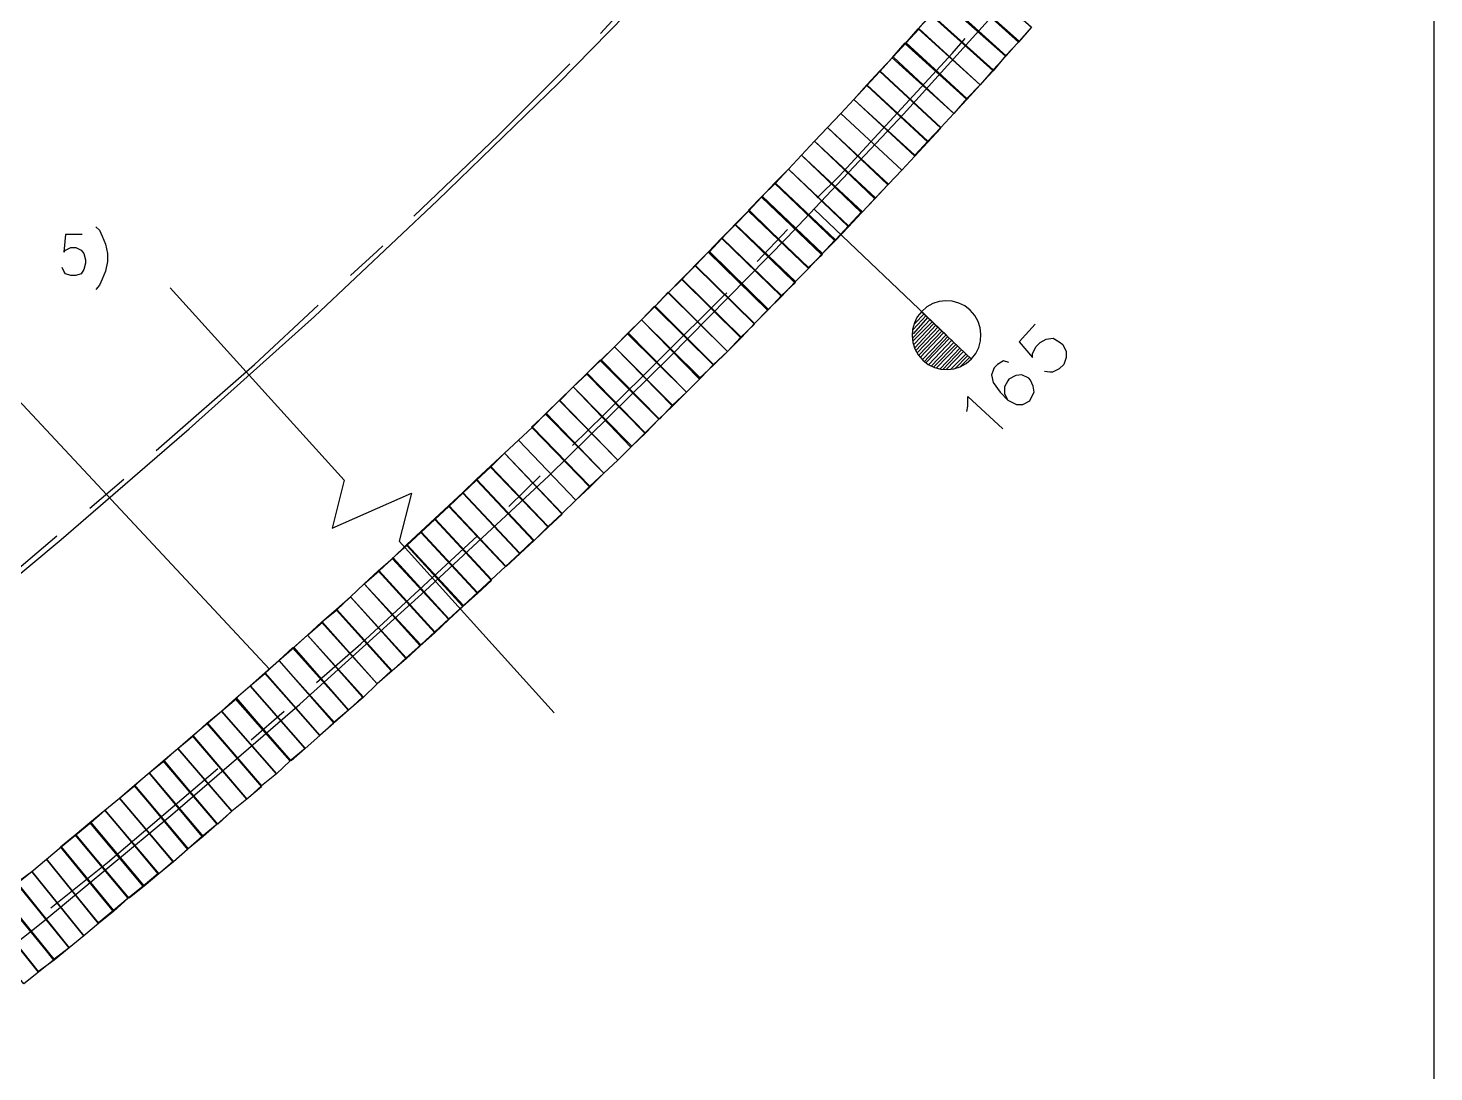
# Model space of a CAD drawing. Header units: millimetres. Extents: x 1 to 1188, y 1 to 840.
# Drawn here: x 1082.3 to 1184.8, y 616.5 to 692.6 of the extents above; entities that cross this region are included whole.
import ezdxf

# ---------------------------------------------------------------- set-up
doc = ezdxf.new("R2010")
doc.units = ezdxf.units.MM
doc.layers.add('GEOMETRY', color=7, linetype='Continuous')
doc.layers.add('TEXT_OUTLINE', color=7, linetype='Continuous')

msp = doc.modelspace()

# ---------------------------------------------------------------- linework, layer by layer
at = {"layer": 'GEOMETRY'}
for points in [[(1184.79, 5.66), (20.83, 5.66), (20.83, 836.68), (1184.79, 836.68)], [(1149.99, 695.65), (1150.94, 696.67), (1155.45, 692.67), (1154.5, 691.59)], [(1150.06, 695.65), (1150.94, 696.73), (1155.45, 692.67), (1154.56, 691.65)], [(1149.04, 694.57), (1149.99, 695.65), (1154.5, 691.59), (1153.55, 690.57)], [(1149.1, 694.63), (1150.06, 695.65), (1154.56, 691.65), (1153.61, 690.57)], [(1148.15, 693.62), (1149.1, 694.63), (1153.61, 690.57), (1152.66, 689.55)], [(1148.15, 693.55), (1149.04, 694.57), (1153.55, 690.57), (1152.66, 689.49)], [(1147.2, 692.54), (1148.15, 693.62), (1152.66, 689.55), (1151.71, 688.47)], [(1147.2, 692.54), (1148.15, 693.55), (1152.66, 689.49), (1151.71, 688.47)], [(1146.25, 691.46), (1147.2, 692.54), (1151.71, 688.47), (1150.75, 687.39)], [(1146.31, 691.52), (1147.26, 692.54), (1151.71, 688.47), (1150.75, 687.46)], [(1145.29, 690.44), (1146.25, 691.52), (1150.75, 687.39), (1149.8, 686.38)], [(1145.36, 690.51), (1146.31, 691.52), (1150.75, 687.46), (1149.8, 686.38)], [(1144.4, 689.49), (1145.36, 690.51), (1149.8, 686.38), (1148.85, 685.36)], [(1144.4, 689.43), (1145.29, 690.44), (1149.8, 686.38), (1148.85, 685.36)], [(1143.45, 688.47), (1144.4, 689.49), (1148.85, 685.36), (1147.9, 684.35)], [(1143.45, 688.41), (1144.4, 689.43), (1148.85, 685.3), (1147.9, 684.28)], [(1142.5, 687.39), (1143.45, 688.47), (1147.9, 684.35), (1146.94, 683.33)], [(1142.5, 687.39), (1143.45, 688.41), (1147.9, 684.28), (1146.94, 683.27)], [(1141.55, 686.38), (1142.5, 687.39), (1146.94, 683.27), (1145.99, 682.25)], [(1141.55, 686.38), (1142.5, 687.39), (1146.94, 683.27), (1145.99, 682.25)], [(1140.59, 685.36), (1141.55, 686.38), (1145.99, 682.25), (1145.04, 681.23)], [(1140.59, 685.36), (1141.55, 686.38), (1145.99, 682.25), (1145.04, 681.23)], [(1139.64, 684.35), (1140.59, 685.36), (1144.98, 681.17), (1144.02, 680.16)], [(1139.64, 684.35), (1140.59, 685.36), (1145.04, 681.23), (1144.09, 680.22)], [(1138.69, 683.33), (1139.64, 684.35), (1144.02, 680.16), (1143.07, 679.14)], [(1138.69, 683.33), (1139.64, 684.35), (1144.09, 680.22), (1143.13, 679.2)], [(1137.74, 682.31), (1138.69, 683.33), (1143.07, 679.14), (1142.12, 678.12)], [(1137.74, 682.31), (1138.69, 683.33), (1143.07, 679.2), (1142.12, 678.19)], [(1136.72, 681.3), (1137.74, 682.31), (1142.12, 678.12), (1141.17, 677.11)], [(1136.78, 681.3), (1137.74, 682.31), (1142.12, 678.19), (1141.17, 677.17)], [(1135.77, 680.28), (1136.72, 681.3), (1141.1, 677.11), (1140.15, 676.09)], [(1135.83, 680.35), (1136.78, 681.3), (1141.17, 677.11), (1140.21, 676.16)], [(1134.82, 679.33), (1135.83, 680.35), (1140.21, 676.09), (1139.2, 675.14)], [(1134.82, 679.27), (1135.77, 680.28), (1140.15, 676.09), (1139.2, 675.08)], [(1133.86, 678.31), (1134.88, 679.33), (1139.2, 675.08), (1138.24, 674.12)], [(1133.86, 678.25), (1134.82, 679.27), (1139.2, 675.08), (1138.18, 674.06)], [(1132.85, 677.3), (1133.86, 678.25), (1138.18, 674.06), (1137.23, 673.04)], [(1132.91, 677.3), (1133.86, 678.31), (1138.24, 674.06), (1137.23, 673.11)], [(1131.89, 676.28), (1132.85, 677.3), (1137.23, 673.04), (1136.21, 672.03)], [(1131.96, 676.28), (1132.91, 677.3), (1137.23, 673.11), (1136.28, 672.09)], [(1130.94, 675.33), (1131.96, 676.35), (1136.28, 672.09), (1135.26, 671.08)], [(1130.94, 675.27), (1131.89, 676.28), (1136.21, 672.03), (1135.26, 671.08)], [(1129.93, 674.31), (1130.94, 675.27), (1135.26, 671.01), (1134.24, 670.06)], [(1129.99, 674.31), (1130.94, 675.33), (1135.26, 671.08), (1134.31, 670.06)], [(1128.02, 672.34), (1128.97, 673.36), (1133.29, 669.04), (1132.28, 668.09)], [(1128.97, 673.3), (1129.93, 674.31), (1134.24, 670.06), (1133.29, 669.04)], [(1128.97, 673.3), (1129.99, 674.31), (1134.31, 670.06), (1133.29, 669.04)], [(1127.01, 671.33), (1127.96, 672.34), (1132.28, 668.03), (1131.26, 667.08)], [(1127.01, 671.33), (1128.02, 672.34), (1132.28, 668.09), (1131.32, 667.08)], [(1127.96, 672.28), (1128.97, 673.3), (1133.29, 669.04), (1132.28, 668.03)], [(1125.99, 670.31), (1127.01, 671.33), (1131.26, 667.01), (1130.31, 666.06)], [(1126.05, 670.38), (1127.01, 671.33), (1131.32, 667.08), (1130.31, 666.06)], [(1125.04, 669.36), (1126.05, 670.38), (1130.31, 666.06), (1129.29, 665.11)], [(1125.04, 669.36), (1125.99, 670.31), (1130.31, 666.06), (1129.29, 665.04)], [(1124.02, 668.34), (1125.04, 669.36), (1129.29, 665.04), (1128.28, 664.09)], [(1124.08, 668.41), (1125.04, 669.36), (1129.29, 665.11), (1128.34, 664.09)], [(1123, 667.39), (1124.02, 668.41), (1128.28, 664.09), (1127.26, 663.07)], [(1123.07, 667.46), (1124.08, 668.41), (1128.28, 664.09), (1127.32, 663.07)], [(1122.05, 666.44), (1123.07, 667.46), (1127.32, 663.07), (1126.31, 662.12)], [(1122.05, 666.44), (1123.07, 667.39), (1127.26, 663.07), (1126.31, 662.12)], [(1121.04, 665.42), (1122.05, 666.44), (1126.24, 662.06), (1125.29, 661.11)], [(1121.04, 665.49), (1122.05, 666.44), (1126.31, 662.12), (1125.29, 661.11)], [(1120.02, 664.47), (1121.04, 665.49), (1125.29, 661.11), (1124.28, 660.15)], [(1120.08, 664.53), (1121.04, 665.49), (1125.29, 661.11), (1124.28, 660.15)], [(1119, 663.52), (1120.02, 664.47), (1124.28, 660.15), (1123.26, 659.14)], [(1119.07, 663.52), (1120.08, 664.53), (1124.28, 660.15), (1123.26, 659.2)], [(1118.05, 662.57), (1119.07, 663.52), (1123.26, 659.14), (1122.24, 658.18)], [(1118.05, 662.57), (1119.07, 663.52), (1123.26, 659.2), (1122.24, 658.18)], [(1117.04, 661.61), (1118.05, 662.57), (1122.24, 658.18), (1121.23, 657.23)], [(1117.04, 661.61), (1118.05, 662.57), (1122.24, 658.18), (1121.23, 657.23)], [(1116.02, 660.6), (1117.04, 661.61), (1121.23, 657.17), (1120.21, 656.22)], [(1116.02, 660.66), (1117.04, 661.61), (1121.23, 657.23), (1120.21, 656.28)], [(1115, 659.71), (1116.02, 660.66), (1120.21, 656.28), (1119.19, 655.26)], [(1115, 659.64), (1116.02, 660.6), (1120.21, 656.22), (1119.19, 655.26)], [(1113.99, 658.76), (1115, 659.71), (1119.19, 655.26), (1118.18, 654.31)], [(1113.99, 658.69), (1115, 659.64), (1119.13, 655.26), (1118.12, 654.31)], [(1112.97, 657.8), (1113.99, 658.76), (1118.18, 654.31), (1117.16, 653.36)], [(1112.97, 657.74), (1113.99, 658.69), (1118.12, 654.31), (1117.1, 653.36)], [(1111.96, 656.85), (1112.97, 657.8), (1117.1, 653.36), (1116.08, 652.41)], [(1111.96, 656.79), (1112.97, 657.74), (1117.1, 653.36), (1116.08, 652.41)], [(1110.94, 655.9), (1111.96, 656.85), (1116.08, 652.41), (1115.07, 651.45)], [(1110.94, 655.83), (1111.96, 656.79), (1116.08, 652.34), (1115.07, 651.39)], [(1108.91, 653.99), (1109.92, 654.95), (1114.05, 650.5), (1112.97, 649.55)], [(1109.92, 654.95), (1110.94, 655.9), (1115.07, 651.45), (1114.05, 650.5)], [(1109.92, 654.88), (1110.94, 655.83), (1115.07, 651.39), (1113.99, 650.44)], [(1107.83, 653.04), (1108.91, 653.99), (1112.97, 649.48), (1111.96, 648.53)], [(1107.89, 653.04), (1108.91, 653.99), (1112.97, 649.55), (1111.96, 648.6)], [(1108.84, 653.93), (1109.92, 654.88), (1113.99, 650.44), (1112.97, 649.48)], [(1106.81, 652.09), (1107.83, 653.04), (1111.96, 648.53), (1110.88, 647.58)], [(1106.81, 652.09), (1107.89, 653.04), (1111.96, 648.6), (1110.94, 647.64)], [(1105.8, 651.14), (1106.81, 652.09), (1110.88, 647.58), (1109.86, 646.63)], [(1105.8, 651.14), (1106.81, 652.09), (1110.94, 647.64), (1109.86, 646.69)], [(1104.78, 650.18), (1105.8, 651.14), (1109.86, 646.63), (1108.84, 645.74)], [(1104.78, 650.25), (1105.8, 651.14), (1109.86, 646.69), (1108.84, 645.74)], [(1103.7, 649.29), (1104.78, 650.25), (1108.84, 645.74), (1107.76, 644.79)], [(1103.7, 649.29), (1104.78, 650.18), (1108.78, 645.74), (1107.76, 644.79)], [(1102.68, 648.34), (1103.7, 649.29), (1107.76, 644.79), (1106.75, 643.83)], [(1102.68, 648.34), (1103.76, 649.29), (1107.76, 644.79), (1106.75, 643.83)], [(1101.61, 647.39), (1102.68, 648.34), (1106.68, 643.83), (1105.67, 642.88)], [(1101.67, 647.45), (1102.68, 648.34), (1106.75, 643.83), (1105.67, 642.88)], [(1100.59, 646.5), (1101.61, 647.45), (1105.67, 642.88), (1104.59, 641.99)], [(1100.59, 646.5), (1101.67, 647.45), (1105.67, 642.88), (1104.65, 641.99)], [(1099.57, 645.55), (1100.59, 646.5), (1104.59, 641.93), (1103.57, 641.04)], [(1099.57, 645.61), (1100.59, 646.5), (1104.59, 641.99), (1103.57, 641.04)], [(1098.49, 644.66), (1099.57, 645.61), (1103.57, 641.04), (1102.49, 640.09)], [(1098.49, 644.66), (1099.57, 645.55), (1103.57, 641.04), (1102.49, 640.09)], [(1096.4, 642.82), (1097.48, 643.77), (1101.41, 639.2), (1100.4, 638.25)], [(1096.4, 642.82), (1097.48, 643.71), (1101.41, 639.2), (1100.4, 638.25)], [(1097.41, 643.71), (1098.49, 644.66), (1102.49, 640.09), (1101.41, 639.2)], [(1097.48, 643.77), (1098.49, 644.66), (1102.49, 640.09), (1101.48, 639.2)], [(1095.32, 641.93), (1096.4, 642.82), (1100.4, 638.25), (1099.32, 637.36)], [(1095.38, 641.93), (1096.4, 642.82), (1100.4, 638.25), (1099.32, 637.36)], [(1094.3, 640.98), (1095.32, 641.93), (1099.32, 637.29), (1098.24, 636.4)], [(1094.3, 641.04), (1095.38, 641.93), (1099.32, 637.36), (1098.24, 636.4)], [(1093.22, 640.09), (1094.3, 641.04), (1098.24, 636.4), (1097.16, 635.52)], [(1093.22, 640.09), (1094.3, 640.98), (1098.24, 636.4), (1097.16, 635.52)], [(1092.14, 639.2), (1093.22, 640.09), (1097.16, 635.52), (1096.08, 634.56)], [(1092.21, 639.2), (1093.22, 640.09), (1097.16, 635.52), (1096.14, 634.56)], [(1091.13, 638.31), (1092.14, 639.2), (1096.08, 634.56), (1095, 633.67)], [(1091.13, 638.31), (1092.21, 639.2), (1096.08, 634.56), (1095.06, 633.67)], [(1090.05, 637.36), (1091.13, 638.31), (1095, 633.67), (1093.98, 632.78)], [(1090.05, 637.42), (1091.13, 638.31), (1095.06, 633.67), (1093.98, 632.78)], [(1087.89, 635.58), (1088.97, 636.47), (1092.84, 631.83), (1091.83, 630.94)], [(1087.89, 635.58), (1088.97, 636.47), (1092.91, 631.83), (1091.83, 630.94)], [(1088.97, 636.47), (1090.05, 637.42), (1093.98, 632.78), (1092.91, 631.83)], [(1088.97, 636.47), (1090.05, 637.36), (1093.92, 632.72), (1092.91, 631.83)], [(1086.81, 634.69), (1087.89, 635.58), (1091.76, 630.94), (1090.68, 630.05)], [(1086.87, 634.69), (1087.89, 635.58), (1091.83, 630.94), (1090.75, 630.05)], [(1085.73, 633.8), (1086.81, 634.69), (1090.68, 630.05), (1089.6, 629.17)], [(1085.79, 633.8), (1086.87, 634.69), (1090.75, 630.05), (1089.67, 629.17)], [(1084.65, 632.91), (1085.73, 633.8), (1089.6, 629.17), (1088.52, 628.21)], [(1084.71, 632.91), (1085.79, 633.8), (1089.6, 629.17), (1088.52, 628.28)], [(1083.63, 632.02), (1084.71, 632.91), (1088.52, 628.21), (1087.44, 627.32)], [(1083.63, 632.02), (1084.71, 632.91), (1088.52, 628.28), (1087.44, 627.39)], [(1082.56, 631.13), (1083.63, 632.02), (1087.44, 627.32), (1086.37, 626.43)], [(1082.56, 631.13), (1083.63, 632.02), (1087.44, 627.32), (1086.37, 626.43)], [(1081.48, 630.24), (1082.56, 631.13), (1086.37, 626.43), (1085.29, 625.55)], [(1081.48, 630.31), (1082.56, 631.13), (1086.37, 626.43), (1085.29, 625.55)], [(1079.25, 628.53), (1080.4, 629.42), (1084.14, 624.66), (1083.06, 623.77)], [(1079.32, 628.53), (1080.4, 629.42), (1084.21, 624.66), (1083.06, 623.83)], [(1080.33, 629.36), (1081.48, 630.24), (1085.29, 625.55), (1084.21, 624.66)], [(1080.4, 629.42), (1081.48, 630.31), (1085.29, 625.55), (1084.21, 624.72)], [(1078.17, 627.64), (1079.25, 628.53), (1083.06, 623.77), (1081.98, 622.94)], [(1078.17, 627.64), (1079.32, 628.53), (1083.06, 623.77), (1081.98, 622.94)]]:
    msp.add_lwpolyline(points, close=True, dxfattribs=at)
for points in [[(939.17, 564.39), (950.41, 569.41), (961.46, 574.75), (972.45, 580.27), (983.37, 586.05), (994.1, 592.02), (1004.7, 598.18), (1015.24, 604.59), (1025.6, 611.26), (1035.82, 618.05), (1045.92, 625.1), (1055.82, 632.4), (1065.6, 639.83), (1075.25, 647.45), (1084.71, 655.33), (1094.05, 663.39), (1103.19, 671.58), (1112.15, 680.03), (1120.97, 688.6), (1129.54, 697.36)], [(947.3, 544.33), (958.48, 549.41), (969.59, 554.74), (980.57, 560.27), (991.43, 565.98), (1002.23, 571.95), (1012.83, 578.18), (1023.31, 584.59), (1033.66, 591.19), (1043.88, 598.05), (1053.98, 605.1), (1063.95, 612.34), (1073.73, 619.83), (1083.38, 627.45), (1092.84, 635.33), (1102.11, 643.33), (1111.26, 651.58), (1120.27, 659.96), (1129.04, 668.6), (1137.67, 677.36), (1146.12, 686.32), (1154.37, 695.46)], [(1124.02, 692.22), (1125.16, 693.43), (1126.24, 694.51)], [(1139.83, 680.22), (1141.42, 681.81), (1149.68, 690.76), (1150.63, 691.84)], [(1139.83, 680.22), (1141.42, 681.81), (1149.68, 690.76), (1150.63, 691.84)], [(1110.43, 678.89), (1116.59, 684.79), (1121.8, 690)], [(1143.45, 688.47), (1147.9, 684.35)], [(1143.45, 688.41), (1147.9, 684.28)], [(1099.89, 645.87), (1069.35, 678.57), (1027.82, 678.57)], [(1149.29, 670.19), (1139.64, 679.39)], [(1086.24, 677.55), (1085.03, 677.55), (1084.9, 676.28), (1085.03, 676.41), (1085.41, 676.6), (1085.79, 676.6), (1086.18, 676.41), (1086.37, 676.16), (1086.49, 675.71), (1086.49, 675.46), (1086.37, 675.01), (1086.18, 674.69), (1085.79, 674.57), (1085.41, 674.57), (1085.03, 674.69), (1084.9, 674.88), (1084.78, 675.14)], [(1087.25, 678.12), (1087.51, 677.87), (1087.7, 677.43), (1087.95, 676.85), (1088.08, 676.16), (1088.08, 675.58), (1087.95, 674.88), (1087.7, 674.31), (1087.51, 673.87), (1087.25, 673.55)], [(1133.86, 678.31), (1138.24, 674.12)], [(1133.86, 678.25), (1138.18, 674.06)], [(1135.45, 675.58), (1137.67, 677.93)], [(1135.45, 675.58), (1137.67, 677.93)], [(1105.8, 674.57), (1107.76, 676.35), (1108.15, 676.73)], [(1092.65, 673.68), (1105.35, 659.64), (1104.46, 656.15), (1110.24, 658.69), (1109.35, 655.2), (1120.66, 642.69)], [(1091.64, 661.8), (1098.81, 668.09), (1103.45, 672.41)], [(1121.99, 662.18), (1124.28, 664.41), (1132.91, 672.98), (1133.23, 673.3)], [(1121.99, 662.18), (1124.28, 664.41), (1132.91, 672.98), (1133.23, 673.3)], [(1147.77, 671.65), (1146.82, 670.63)], [(1147.9, 671.52), (1146.82, 670.31)], [(1148.09, 671.39), (1146.82, 670.06)], [(1147.64, 671.77), (1146.94, 671.08)], [(1147.45, 671.9), (1151.07, 668.47)], [(1148.21, 671.2), (1146.82, 669.81)], [(1148.34, 671.08), (1146.88, 669.55)], [(1148.47, 670.95), (1146.94, 669.3)], [(1148.66, 670.82), (1147.01, 669.11)], [(1148.79, 670.69), (1147.13, 668.92)], [(1148.91, 670.5), (1147.26, 668.79)], [(1149.04, 670.38), (1147.33, 668.6)], [(1155.71, 671.01), (1154.56, 669.74), (1155.52, 668.6), (1155.52, 668.85), (1155.77, 669.36), (1156.09, 669.68), (1156.53, 669.93), (1157.04, 670), (1157.48, 669.74), (1157.74, 669.55), (1157.99, 669.04), (1157.99, 668.6), (1157.8, 668.09), (1157.48, 667.77), (1156.98, 667.52), (1156.79, 667.52), (1156.41, 667.58)], [(1149.23, 670.25), (1147.52, 668.47)], [(1149.36, 670.12), (1147.64, 668.28)], [(1149.48, 670), (1147.77, 668.22)], [(1149.68, 669.87), (1147.96, 668.09)], [(1149.8, 669.68), (1148.15, 667.96)], [(1149.93, 669.55), (1148.34, 667.9)], [(1150.06, 669.42), (1148.53, 667.84)], [(1150.25, 669.3), (1148.79, 667.77)], [(1124.02, 668.41), (1128.28, 664.09)], [(1124.08, 668.41), (1128.34, 664.09)], [(1150.37, 669.17), (1148.98, 667.71)], [(1150.5, 669.04), (1149.23, 667.71)], [(1150.69, 668.85), (1149.55, 667.71)], [(1150.82, 668.73), (1149.87, 667.77)], [(1150.94, 668.6), (1150.25, 667.9)], [(1153.8, 668.22), (1153.42, 668.34), (1152.98, 668.09), (1152.72, 667.84), (1152.53, 667.33), (1152.66, 666.76), (1153.17, 666.06), (1153.74, 665.49), (1154.37, 665.17), (1154.82, 665.17), (1155.33, 665.42), (1155.39, 665.55), (1155.64, 666.06), (1155.58, 666.5), (1155.39, 666.95), (1155.26, 667.08), (1154.75, 667.33), (1154.31, 667.27), (1153.8, 667.01), (1153.74, 666.88), (1153.48, 666.44), (1153.48, 665.93), (1153.74, 665.49)], [(1150.75, 664.66), (1150.82, 665.04), (1150.82, 665.74), (1153.36, 663.39)], [(1086.81, 657.61), (1089.29, 659.71)], [(1117.35, 657.74), (1119.64, 659.96)], [(1117.35, 657.74), (1119.64, 659.96)], [(1113.99, 658.76), (1118.18, 654.31)], [(1113.99, 658.69), (1118.12, 654.31)], [(1072.14, 645.48), (1080.33, 652.15), (1084.4, 655.58)], [(1103.32, 644.91), (1106.56, 647.71), (1115.07, 655.58)], [(1103.32, 644.91), (1106.56, 647.71), (1115.07, 655.58)], [(1103.7, 649.29), (1107.76, 644.79)], [(1103.76, 649.29), (1107.76, 644.79)], [(1098.56, 640.72), (1100.97, 642.82)], [(1098.56, 640.72), (1100.97, 642.82)], [(1093.22, 640.09), (1097.16, 635.52)], [(1093.22, 640.09), (1097.16, 635.52)], [(1083.95, 628.47), (1088.08, 631.77), (1096.14, 638.63)], [(1083.95, 628.47), (1088.08, 631.77), (1096.14, 638.63)], [(1082.56, 631.13), (1086.37, 626.43)], [(1082.56, 631.13), (1086.37, 626.43)]]:
    msp.add_lwpolyline(points, dxfattribs=at)
at = {"layer": 'TEXT_OUTLINE'}
for points in [[(1150.99, 672.03), (1150.59, 672.35), (1150.15, 672.56), (1149.68, 672.69), (1149.2, 672.73), (1148.72, 672.67), (1148.26, 672.52), (1147.83, 672.28), (1147.45, 671.95)], [(1147.45, 671.95), (1147.13, 671.55), (1146.92, 671.11), (1146.79, 670.64), (1146.75, 670.16), (1146.81, 669.68), (1146.96, 669.22), (1147.2, 668.79), (1147.53, 668.4)], [(1151.08, 668.49), (1151.39, 668.89), (1151.61, 669.33), (1151.73, 669.8), (1151.77, 670.28), (1151.71, 670.76), (1151.56, 671.22), (1151.32, 671.65), (1150.99, 672.03)], [(1147.53, 668.4), (1147.93, 668.09), (1148.37, 667.87), (1148.84, 667.74), (1149.32, 667.71), (1149.8, 667.77), (1150.26, 667.92), (1150.69, 668.16), (1151.08, 668.49)]]:
    msp.add_lwpolyline(points, dxfattribs=at)

doc.saveas('drawing.dxf')
